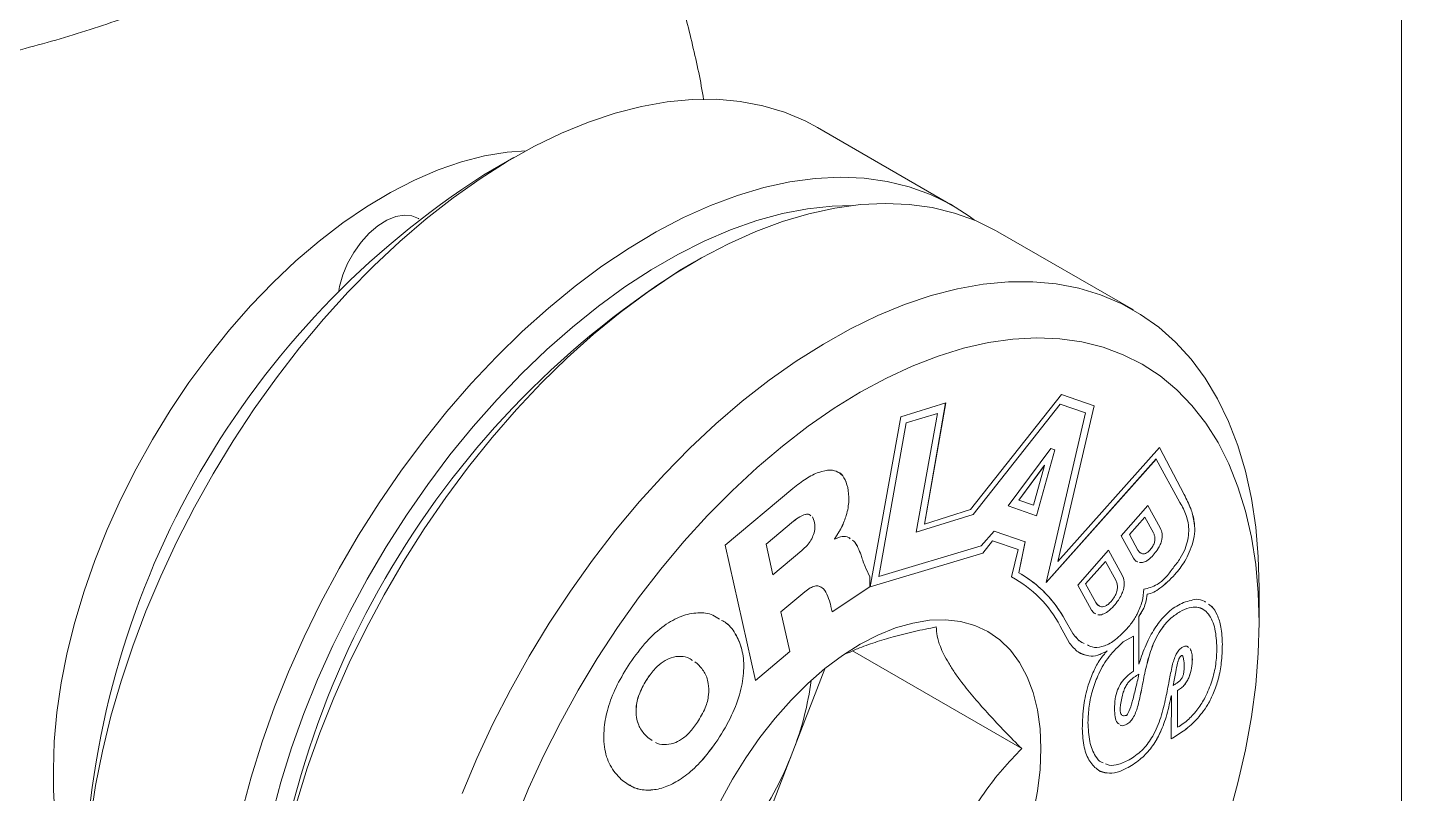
# Model space of a CAD drawing. Header units: millimetres. Extents: x 2 to 278, y 1 to 215.
# Drawn here: x 245.2 to 277.99, y 154.79 to 173.07 of the extents above; entities that cross this region are included whole.
import ezdxf

# ---------------------------------------------------------------- set-up
doc = ezdxf.new("R2010")
doc.units = ezdxf.units.MM

msp = doc.modelspace()

# ---------------------------------------------------------------- linework, layer by layer
at = {"color": 7, "linetype": 'Continuous', "lineweight": 0}
for p, q in [((277.989, 0.903), (277.989, 214.645)), ((267.282, 168.815), (264.049, 170.681)), ((256.809, 169.964), (256.091, 169.549)), ((271.592, 166.327), (268.359, 168.193)), ((261.119, 167.475), (260.76, 167.268)), ((269.871, 164.309), (267.703, 161.567)), ((270.652, 164.041), (269.871, 164.309)), ((267.111, 164.112), (266.041, 163.781)), ((266.603, 161.218), (267.11, 164.112)), ((266.604, 161.218), (267.111, 164.112)), ((267.766, 161.451), (269.844, 164.083)), ((267.766, 161.45), (269.844, 164.083)), ((269.791, 160.324), (270.652, 164.041)), ((269.791, 160.324), (270.651, 164.041)), ((269.844, 164.083), (270.448, 163.876)), ((269.844, 164.083), (270.448, 163.876)), ((269.844, 164.083), (269.844, 164.083)), ((266.041, 163.781), (265.31, 159.724)), ((265.512, 159.97), (266.17, 163.631)), ((265.513, 159.97), (266.171, 163.631)), ((266.17, 163.631), (266.912, 163.861)), ((266.17, 163.631), (266.171, 163.631)), ((266.171, 163.631), (266.912, 163.861)), ((266.912, 163.861), (266.403, 161.028)), ((266.912, 163.861), (266.912, 163.861)), ((270.448, 163.876), (269.511, 159.825)), ((270.448, 163.876), (270.448, 163.876)), ((268.599, 161.651), (269.624, 163.023)), ((269.717, 162.991), (269.278, 161.418)), ((269.717, 162.991), (269.278, 161.418)), ((269.624, 163.023), (269.717, 162.991)), ((272.215, 163.047), (269.791, 160.324)), ((272.803, 161.922), (272.214, 163.047)), ((272.803, 161.922), (272.215, 163.047)), ((269.511, 159.825), (272.133, 162.772)), ((269.511, 159.825), (272.133, 162.771)), ((272.133, 162.772), (272.133, 162.771)), ((272.133, 162.771), (272.702, 161.735)), ((269.473, 162.621), (268.855, 161.793)), ((269.473, 162.62), (268.856, 161.793)), ((269.206, 161.672), (269.473, 162.62)), ((269.473, 162.621), (269.473, 162.62)), ((261.852, 160.713), (263.464, 162.069)), ((264.774, 162.094), (264.774, 162.093)), ((268.855, 161.793), (268.856, 161.793)), ((268.856, 161.793), (269.206, 161.672)), ((271.301, 160.94), (271.938, 161.661)), ((271.938, 161.661), (272.232, 161.126)), ((271.938, 161.661), (272.231, 161.126)), ((272.803, 161.922), (272.803, 161.922)), ((263.975, 161.291), (263.929, 161.396)), ((266.403, 161.028), (267.766, 161.451)), ((266.403, 161.028), (267.766, 161.45)), ((267.703, 161.567), (266.604, 161.218)), ((267.766, 161.451), (267.766, 161.45)), ((269.278, 161.418), (268.599, 161.651)), ((269.278, 161.418), (268.599, 161.651)), ((269.278, 161.418), (269.278, 161.418)), ((271.862, 161.386), (271.495, 160.97)), ((271.862, 161.386), (271.495, 160.969)), ((272.067, 161.012), (271.862, 161.386)), ((271.862, 161.386), (271.862, 161.386)), ((263.481, 161.288), (262.825, 160.737)), ((263.481, 161.288), (262.825, 160.737)), ((263.481, 161.288), (263.481, 161.288)), ((266.603, 161.218), (266.604, 161.218)), ((268.267, 161.053), (267.958, 160.697)), ((269.004, 160.799), (268.267, 161.053)), ((272.231, 161.126), (272.232, 161.126)), ((262.571, 157.49), (261.852, 160.713)), ((262.825, 160.737), (262.987, 160.01)), ((262.825, 160.737), (262.987, 160.01)), ((262.825, 160.737), (262.825, 160.737)), ((264.458, 160.868), (264.461, 160.859)), ((264.458, 160.868), (264.46, 160.859)), ((264.458, 160.868), (264.458, 160.868)), ((264.46, 160.859), (264.461, 160.859)), ((264.807, 160.89), (264.834, 160.871)), ((267.958, 160.697), (265.513, 159.97)), ((267.994, 160.522), (268.225, 160.819)), ((267.994, 160.522), (268.225, 160.819)), ((268.225, 160.819), (268.838, 160.609)), ((268.225, 160.819), (268.837, 160.609)), ((268.225, 160.819), (268.225, 160.819)), ((268.853, 160.058), (269.004, 160.8)), ((268.853, 160.058), (269.004, 160.799)), ((271.595, 160.405), (271.301, 160.94)), ((271.495, 160.97), (271.7, 160.596)), ((271.495, 160.97), (271.495, 160.969)), ((271.495, 160.969), (271.7, 160.596)), ((262.987, 160.01), (263.678, 160.591)), ((265.093, 160.475), (265.094, 160.475)), ((265.31, 159.724), (267.994, 160.522)), ((265.31, 159.724), (267.994, 160.522)), ((267.994, 160.522), (267.994, 160.522)), ((268.838, 160.609), (268.685, 159.958)), ((268.837, 160.609), (268.838, 160.609)), ((270.264, 159.764), (270.997, 160.595)), ((270.997, 160.595), (271.323, 160.001)), ((270.997, 160.595), (271.323, 160.001)), ((271.7, 160.596), (271.7, 160.596)), ((272.066, 160.481), (272.066, 160.481)), ((268.853, 160.058), (268.853, 160.058)), ((268.912, 160.025), (268.912, 160.025)), ((269.791, 160.324), (269.791, 160.324)), ((270.923, 160.326), (270.451, 159.791)), ((270.923, 160.326), (270.451, 159.791)), ((271.168, 159.88), (270.923, 160.326)), ((270.923, 160.326), (270.923, 160.326)), ((271.692, 160.32), (271.661, 160.333)), ((272.821, 160.335), (272.821, 160.335)), ((262.987, 160.01), (262.987, 160.01)), ((264.403, 159.123), (265.302, 159.719)), ((264.404, 159.122), (265.303, 159.719)), ((265.302, 159.97), (265.302, 159.719)), ((265.302, 159.97), (265.303, 159.97)), ((265.302, 159.719), (265.303, 159.719)), ((265.303, 159.97), (265.303, 159.719)), ((265.512, 159.97), (265.513, 159.97)), ((268.785, 159.903), (268.685, 159.958)), ((268.786, 159.902), (268.785, 159.903)), ((270.59, 159.169), (270.264, 159.764)), ((270.451, 159.791), (270.696, 159.345)), ((270.451, 159.791), (270.696, 159.345)), ((270.451, 159.791), (270.451, 159.791)), ((271.323, 160.001), (271.323, 160.001)), ((274.591, 158.869), (274.591, 159.698)), ((263.747, 159.602), (263.181, 159.125)), ((263.747, 159.601), (263.181, 159.125)), ((263.747, 159.602), (263.747, 159.601)), ((271.92, 159.547), (271.921, 159.547)), ((272.223, 159.688), (272.224, 159.688)), ((263.181, 159.125), (263.392, 158.181)), ((263.181, 159.125), (263.391, 158.181)), ((263.181, 159.125), (263.181, 159.125)), ((270.693, 159.078), (270.662, 159.091)), ((270.696, 159.345), (270.696, 159.345)), ((271.126, 159.269), (271.126, 159.269)), ((272.7, 159.127), (272.7, 159.127)), ((270.067, 158.381), (269.846, 158.784)), ((270.149, 158.611), (269.961, 158.927)), ((269.961, 158.927), (269.961, 158.926)), ((270.149, 158.611), (269.961, 158.926)), ((271.721, 157.877), (271.721, 159.017)), ((271.721, 159.017), (271.722, 159.017)), ((271.722, 157.877), (271.722, 159.017)), ((270.149, 158.611), (270.149, 158.611)), ((271.345, 158.406), (271.592, 158.548)), ((271.345, 158.406), (271.346, 158.406)), ((271.346, 158.406), (271.592, 158.548)), ((271.592, 158.548), (271.592, 157.708)), ((271.592, 158.548), (271.592, 158.548)), ((263.392, 158.181), (262.571, 157.49)), ((263.391, 158.181), (262.571, 157.491)), ((263.391, 158.181), (263.392, 158.181)), ((264.889, 158.193), (268.927, 155.862)), ((270.962, 158.194), (270.962, 158.194)), ((272.742, 158.083), (272.743, 158.083)), ((272.908, 158.277), (272.881, 158.297)), ((273.714, 158.352), (273.714, 158.352)), ((261.18, 157.894), (261.121, 157.932)), ((263.464, 155.795), (264.23, 157.769)), ((271.721, 157.877), (271.722, 157.877)), ((272.997, 157.995), (272.998, 157.995)), ((259.992, 157.532), (259.992, 157.531)), ((271.721, 157.636), (271.722, 157.635)), ((271.861, 157.656), (271.861, 157.656)), ((271.312, 157.067), (271.312, 157.066)), ((272.487, 157.09), (272.488, 157.09)), ((272.497, 157.119), (272.49, 156.093)), ((272.496, 157.119), (272.497, 157.119)), ((272.536, 157.37), (272.537, 157.37)), ((272.647, 156.372), (272.647, 157.25)), ((272.647, 156.371), (272.647, 157.25)), ((272.647, 157.25), (272.647, 157.25)), ((270.506, 156.488), (270.507, 156.488)), ((271.437, 156.443), (271.438, 156.443)), ((260, 156.127), (260.107, 156.058)), ((260, 156.127), (260.001, 156.127)), ((260.001, 156.127), (260.108, 156.058)), ((272.647, 156.372), (272.647, 156.371)), ((261.67, 156.07), (261.671, 156.07)), ((262.444, 153.165), (263.464, 155.795)), ((271.463, 155.409), (271.463, 155.409))]:
    msp.add_line(p, q, dxfattribs=at)
at = {"color": 7, "linetype": 'Continuous', "lineweight": 0, "flags": 128}
for points in [[(264.049, 170.681), (263.757, 170.837), (263.266, 171.045), (262.749, 171.201), (262.208, 171.304), (261.645, 171.354), (261.063, 171.351), (260.464, 171.295), (259.85, 171.186), (259.224, 171.025), (258.588, 170.811), (257.945, 170.547), (257.298, 170.232), (256.648, 169.869), (255.999, 169.459), (255.354, 169.003), (254.714, 168.504), (254.082, 167.962), (253.462, 167.381), (252.855, 166.763), (252.264, 166.111), (251.692, 165.426), (251.14, 164.712), (250.611, 163.971), (250.106, 163.207), (249.629, 162.422), (249.181, 161.621), (248.763, 160.805), (248.378, 159.979), (248.027, 159.145), (247.711, 158.307), (247.432, 157.468), (247.19, 156.633), (246.988, 155.803), (246.825, 154.982), (246.702, 154.175)], [(245.819, 155.364), (245.839, 156.034), (245.901, 156.725), (246.003, 157.432), (246.146, 158.153), (246.328, 158.882), (246.549, 159.617), (246.807, 160.354), (247.101, 161.089), (247.43, 161.817), (247.792, 162.535), (248.184, 163.24), (248.605, 163.928), (249.053, 164.595), (249.525, 165.237), (250.02, 165.852), (250.533, 166.436), (251.063, 166.986), (251.607, 167.499), (252.162, 167.972), (252.725, 168.404), (253.293, 168.791), (253.864, 169.133), (254.434, 169.426), (255, 169.67), (255.559, 169.863), (256.109, 170.004), (256.646, 170.092), (257.098, 170.126)], [(250.317, 154.35), (250.539, 155.184), (250.8, 156.021), (251.097, 156.86), (251.431, 157.696), (251.799, 158.527), (252.201, 159.348), (252.634, 160.157), (253.097, 160.951), (253.588, 161.725), (254.105, 162.478), (254.646, 163.206), (255.209, 163.906), (255.791, 164.575), (256.39, 165.211), (257.004, 165.81), (257.63, 166.372), (258.266, 166.892), (258.909, 167.37), (259.556, 167.804), (260.206, 168.191), (260.855, 168.53), (261.5, 168.819), (262.14, 169.058), (262.771, 169.246), (263.392, 169.381), (263.999, 169.464), (264.59, 169.493), (265.162, 169.47), (265.714, 169.393), (266.243, 169.263), (266.748, 169.081), (267.225, 168.848), (267.673, 168.563), (267.801, 168.469)], [(251.617, 154.561), (251.877, 155.399), (252.175, 156.238), (252.509, 157.074), (252.877, 157.905), (253.279, 158.726), (253.712, 159.535), (254.175, 160.329), (254.666, 161.103), (255.183, 161.856), (255.724, 162.584), (256.286, 163.284), (256.868, 163.953), (257.467, 164.589), (258.081, 165.188), (258.707, 165.75), (259.343, 166.27), (259.986, 166.748), (260.634, 167.182), (261.283, 167.569), (261.932, 167.907), (262.578, 168.197), (263.218, 168.436), (263.849, 168.624), (264.469, 168.759), (265.076, 168.842), (265.667, 168.871), (266.24, 168.847), (266.792, 168.771), (267.321, 168.641), (267.825, 168.459), (268.302, 168.225), (268.359, 168.193)], [(251.028, 154.251), (251.246, 155.064), (251.503, 155.881), (251.795, 156.698), (252.124, 157.513), (252.486, 158.322), (252.881, 159.121), (253.307, 159.908), (253.761, 160.68), (254.244, 161.432), (254.751, 162.162), (255.282, 162.868), (255.834, 163.545), (256.404, 164.192), (256.991, 164.805), (257.592, 165.382), (258.204, 165.921), (258.826, 166.42), (259.454, 166.876), (260.086, 167.288), (260.719, 167.653), (261.351, 167.971), (261.979, 168.24), (262.601, 168.459), (263.213, 168.627), (263.814, 168.744), (264.401, 168.808), (264.891, 168.822)], [(254.538, 168.505), (254.534, 168.507), (254.372, 168.575), (254.188, 168.592), (253.986, 168.556), (253.775, 168.469), (253.562, 168.335), (253.354, 168.157), (253.16, 167.942), (252.986, 167.699), (252.839, 167.436), (252.724, 167.162), (252.644, 166.887), (252.626, 166.794)], [(274.591, 159.698), (274.571, 160.436), (274.509, 161.147), (274.406, 161.829), (274.263, 162.478), (274.08, 163.092), (273.858, 163.668), (273.598, 164.205), (273.3, 164.7), (272.966, 165.151), (272.598, 165.556), (272.196, 165.914), (271.763, 166.223), (271.3, 166.482), (270.809, 166.69), (270.292, 166.846), (269.751, 166.949), (269.189, 167), (268.607, 166.997), (268.008, 166.941), (267.394, 166.832), (266.768, 166.67), (266.132, 166.457), (265.489, 166.192), (264.841, 165.878), (264.192, 165.515), (263.543, 165.104), (262.897, 164.649), (262.257, 164.149), (261.626, 163.608), (261.006, 163.027), (260.399, 162.409), (259.808, 161.756), (259.235, 161.071), (258.683, 160.357), (258.154, 159.616), (257.65, 158.852), (257.173, 158.068), (256.724, 157.266), (256.307, 156.45), (255.922, 155.624), (255.57, 154.79)], [(274.591, 158.869), (274.571, 159.576), (274.51, 160.256), (274.409, 160.907), (274.267, 161.526), (274.086, 162.11), (273.867, 162.657), (273.61, 163.164), (273.316, 163.628), (272.987, 164.049), (272.624, 164.425), (272.229, 164.753), (271.803, 165.032), (271.349, 165.261), (270.867, 165.439), (270.361, 165.566), (269.832, 165.641), (269.283, 165.662), (268.715, 165.632), (268.132, 165.549), (267.536, 165.413), (266.929, 165.226), (266.315, 164.989), (265.695, 164.701), (265.072, 164.366), (264.45, 163.983), (263.83, 163.554), (263.215, 163.082), (262.609, 162.569), (262.013, 162.016), (261.43, 161.426), (260.862, 160.802), (260.313, 160.145), (259.784, 159.46), (259.278, 158.749), (258.796, 158.014), (258.341, 157.26), (257.916, 156.489), (257.52, 155.705), (257.158, 154.911), (256.829, 154.11)], [(261.74, 154.608), (262.024, 155.133), (262.338, 155.642), (262.678, 156.13), (263.04, 156.59), (263.423, 157.02), (263.821, 157.414), (264.231, 157.77), (264.65, 158.083), (265.072, 158.351), (265.495, 158.571), (265.913, 158.741), (266.324, 158.859), (266.722, 158.924), (267.104, 158.936), (267.467, 158.895), (267.807, 158.8), (268.12, 158.653), (268.404, 158.455), (268.656, 158.208), (268.874, 157.914), (269.055, 157.577), (269.197, 157.2), (269.3, 156.785), (269.362, 156.338), (269.383, 155.862), (269.362, 155.362), (269.3, 154.843), (269.197, 154.31)], [(273.867, 154.244), (274.086, 155.044), (274.267, 155.836), (274.409, 156.618), (274.51, 157.387), (274.571, 158.138), (274.591, 158.869)]]:
    msp.add_lwpolyline(points, dxfattribs=at)
at = {"color": 7, "linetype": 'Continuous', "lineweight": 0}
for centre, radius, start, end in [((267.241, 152.122), 20.689, 122.6112, 177.3942), ((272.284, 149.21), 21.421, 122.544, 177.4614), ((267.49, 157.614), 2.798, 27.9634, 60.8371), ((267.482, 157.609), 2.807, 27.991, 59.3765), ((267.367, 157.494), 2.794, 27.4981, 61.8559), ((257.02, 158.355), 6.934, 338.3375, 352.8027), ((255.963, 158.635), 8.021, 308.2108, 339.2684), ((253.184, 155.162), 7.368, 178.4324, 206.2733)]:
    msp.add_arc(centre, radius, start, end, dxfattribs=at)
for points, knots in [([(256.535, 182.289), (256.283, 181.593), (255.995, 180.9), (255.317, 179.537), (254.927, 178.866), (254.222, 177.884), (253.967, 177.56), (253.407, 176.923), (253.101, 176.61), (252.114, 175.708), (251.356, 175.152), (250.045, 174.395), (249.576, 174.156), (248.607, 173.714), (248.104, 173.51), (247.064, 173.133), (246.528, 172.959), (245.426, 172.637), (244.859, 172.488), (243.148, 172.081), (241.987, 171.857), (239.639, 171.469), (238.453, 171.305), (237.258, 171.161)], [0, 0, 0, 0, 0.125, 0.125, 0.25, 0.25, 0.3125, 0.3125, 0.375, 0.375, 0.5, 0.5, 0.5625, 0.5625, 0.625, 0.625, 0.6875, 0.6875, 0.75, 0.75, 0.875, 0.875, 1, 1, 1, 1]), ([(261.333, 171.345), (261.333, 171.347), (261.271, 171.773), (261.074, 172.65), (260.762, 173.908), (260.405, 175.122), (260.004, 176.359), (259.479, 177.837), (258.818, 179.554), (258.294, 180.801), (258.032, 181.425)], [0, 0, 0, 0, 0.000485, 0.131253, 0.262692, 0.376859, 0.491274, 0.62891, 0.814277, 1, 1, 1, 1]), ([(263.464, 162.069), (263.569, 162.151), (263.774, 162.312), (264.08, 162.467), (264.345, 162.523), (264.551, 162.473), (264.701, 162.334), (264.749, 162.177), (264.774, 162.093)], [0, 0, 0, 0, 0.194017, 0.380667, 0.558095, 0.695175, 0.838545, 1, 1, 1, 1]), ([(264.535, 162.461), (264.537, 162.461), (264.602, 162.445), (264.697, 162.328), (264.748, 162.175), (264.774, 162.094)], [0, 0, 0, 0, 0.013064, 0.477254, 1, 1, 1, 1]), ([(264.774, 162.094), (264.788, 161.992), (264.817, 161.791), (264.757, 161.455), (264.636, 161.136), (264.518, 160.959), (264.458, 160.868)], [0, 0, 0, 0, 0.2829133, 0.557634, 0.7735659, 1, 1, 1, 1]), ([(264.774, 162.093), (264.789, 161.991), (264.817, 161.791), (264.757, 161.455), (264.637, 161.136), (264.519, 160.959), (264.458, 160.868)], [0, 0, 0, 0, 0.2829133, 0.557634, 0.7735659, 1, 1, 1, 1]), ([(272.702, 161.735), (272.758, 161.636), (272.865, 161.444), (272.924, 161.13), (272.897, 160.847), (272.829, 160.623), (272.708, 160.387), (272.597, 160.246), (272.537, 160.171)], [0, 0, 0, 0, 0.259613, 0.504294, 0.619495, 0.734392, 0.857507, 1, 1, 1, 1]), ([(272.821, 160.335), (272.856, 160.406), (272.928, 160.553), (273.025, 160.798), (273.064, 161.061), (273.04, 161.332), (272.955, 161.625), (272.858, 161.814), (272.803, 161.922)], [0, 0, 0, 0, 0.112989, 0.234904, 0.380536, 0.531043, 0.731914, 1, 1, 1, 1]), ([(272.821, 160.335), (272.856, 160.406), (272.928, 160.553), (273.025, 160.798), (273.064, 161.061), (273.039, 161.332), (272.954, 161.626), (272.858, 161.814), (272.803, 161.922)], [0, 0, 0, 0, 0.112989, 0.234904, 0.380536, 0.531043, 0.731914, 1, 1, 1, 1]), ([(263.897, 161.418), (263.884, 161.429), (263.849, 161.459), (263.753, 161.452), (263.623, 161.4), (263.53, 161.327), (263.481, 161.288)], [0, 0, 0, 0, 0.134151, 0.371047, 0.669826, 1, 1, 1, 1]), ([(263.897, 161.418), (263.884, 161.429), (263.849, 161.459), (263.754, 161.452), (263.624, 161.399), (263.53, 161.326), (263.481, 161.288)], [0, 0, 0, 0, 0.134151, 0.371047, 0.669826, 1, 1, 1, 1]), ([(263.678, 160.591), (263.721, 160.629), (263.799, 160.7), (263.897, 160.833), (263.967, 160.98), (263.998, 161.144), (263.983, 161.239), (263.975, 161.291)], [0, 0, 0, 0, 0.211129, 0.392706, 0.559913, 0.763436, 1, 1, 1, 1]), ([(271.991, 160.606), (272.013, 160.634), (272.055, 160.685), (272.094, 160.776), (272.108, 160.863), (272.099, 160.944), (272.078, 160.989), (272.067, 161.012)], [0, 0, 0, 0, 0.210866, 0.389596, 0.561335, 0.77364, 1, 1, 1, 1]), ([(272.232, 161.126), (272.25, 161.083), (272.287, 160.998), (272.274, 160.84), (272.222, 160.703), (272.156, 160.588), (272.098, 160.518), (272.066, 160.481)], [0, 0, 0, 0, 0.262638, 0.514536, 0.654613, 0.812515, 1, 1, 1, 1]), ([(272.231, 161.126), (272.25, 161.083), (272.286, 160.998), (272.274, 160.84), (272.222, 160.703), (272.155, 160.589), (272.097, 160.519), (272.066, 160.481)], [0, 0, 0, 0, 0.262638, 0.514536, 0.654613, 0.812515, 1, 1, 1, 1]), ([(264.461, 160.859), (264.522, 160.886), (264.642, 160.939), (264.769, 160.923), (264.82, 160.882), (264.834, 160.87)], [0, 0, 0, 0, 0.434234, 0.846002, 1, 1, 1, 1]), ([(264.88, 160.837), (264.89, 160.83), (264.95, 160.79), (265.02, 160.664), (265.069, 160.537), (265.094, 160.475)], [0, 0, 0, 0, 0.093607, 0.552156, 1, 1, 1, 1]), ([(264.88, 160.837), (264.89, 160.83), (264.949, 160.79), (265.02, 160.664), (265.069, 160.537), (265.093, 160.475)], [0, 0, 0, 0, 0.092643, 0.551679, 1, 1, 1, 1]), ([(265.093, 160.475), (265.106, 160.437), (265.136, 160.346), (265.196, 160.168), (265.261, 160.046), (265.302, 159.97)], [0, 0, 0, 0, 0.210176, 0.507385, 1, 1, 1, 1]), ([(265.094, 160.475), (265.106, 160.437), (265.136, 160.346), (265.196, 160.168), (265.262, 160.046), (265.303, 159.97)], [0, 0, 0, 0, 0.210176, 0.507385, 1, 1, 1, 1]), ([(271.692, 160.319), (271.678, 160.324), (271.637, 160.338), (271.612, 160.378), (271.595, 160.405)], [0, 0, 0, 0, 0.328948, 1, 1, 1, 1]), ([(271.7, 160.596), (271.716, 160.574), (271.748, 160.528), (271.814, 160.505), (271.879, 160.517), (271.936, 160.549), (271.972, 160.586), (271.991, 160.606)], [0, 0, 0, 0, 0.263178, 0.536223, 0.679634, 0.829867, 1, 1, 1, 1]), ([(271.7, 160.596), (271.715, 160.572), (271.735, 160.537), (271.771, 160.529), (271.782, 160.526)], [0, 0, 0, 0, 0.715447, 1, 1, 1, 1]), ([(272.066, 160.481), (272.025, 160.438), (271.95, 160.361), (271.832, 160.299), (271.769, 160.299), (271.738, 160.299)], [0, 0, 0, 0, 0.383583, 0.705214, 1, 1, 1, 1]), ([(272.066, 160.481), (272.025, 160.439), (271.949, 160.361), (271.831, 160.299), (271.768, 160.299), (271.738, 160.3)], [0, 0, 0, 0, 0.383583, 0.705214, 1, 1, 1, 1]), ([(272.537, 160.171), (272.479, 160.091), (272.366, 159.934), (272.117, 159.732), (271.946, 159.691), (271.841, 159.666)], [0, 0, 0, 0, 0.284663, 0.559152, 1, 1, 1, 1]), ([(272.223, 159.688), (272.346, 159.789), (272.564, 159.969), (272.743, 160.224), (272.821, 160.335)], [0, 0, 0, 0, 0.564213, 1, 1, 1, 1]), ([(272.224, 159.688), (272.347, 159.789), (272.565, 159.968), (272.743, 160.224), (272.821, 160.335)], [0, 0, 0, 0, 0.564213, 1, 1, 1, 1]), ([(264.15, 159.707), (264.129, 159.72), (264.083, 159.747), (263.99, 159.745), (263.873, 159.699), (263.791, 159.636), (263.747, 159.602)], [0, 0, 0, 0, 0.203111, 0.438607, 0.695499, 1, 1, 1, 1]), ([(264.355, 159.33), (264.331, 159.404), (264.284, 159.548), (264.192, 159.691), (264.087, 159.745), (263.991, 159.745), (263.873, 159.699), (263.792, 159.636), (263.747, 159.601)], [0, 0, 0, 0, 0.263917, 0.506462, 0.619, 0.731592, 0.854415, 1, 1, 1, 1]), ([(271.06, 159.375), (271.089, 159.411), (271.142, 159.476), (271.194, 159.589), (271.215, 159.698), (271.206, 159.798), (271.181, 159.852), (271.168, 159.88)], [0, 0, 0, 0, 0.219171, 0.402032, 0.573212, 0.780589, 1, 1, 1, 1]), ([(271.323, 160.001), (271.344, 159.952), (271.385, 159.857), (271.367, 159.678), (271.306, 159.524), (271.229, 159.392), (271.162, 159.312), (271.126, 159.269)], [0, 0, 0, 0, 0.258004, 0.507896, 0.648867, 0.809076, 1, 1, 1, 1]), ([(271.323, 160.001), (271.344, 159.953), (271.384, 159.857), (271.367, 159.678), (271.306, 159.524), (271.229, 159.393), (271.162, 159.312), (271.126, 159.269)], [0, 0, 0, 0, 0.258004, 0.507896, 0.648867, 0.809076, 1, 1, 1, 1]), ([(270.696, 159.345), (270.715, 159.319), (270.755, 159.264), (270.837, 159.24), (270.918, 159.26), (270.99, 159.302), (271.035, 159.35), (271.06, 159.375)], [0, 0, 0, 0, 0.2554031, 0.5239992, 0.6685054, 0.8229474, 1, 1, 1, 1]), ([(271.841, 159.666), (271.832, 159.568), (271.814, 159.377), (271.697, 159.089), (271.547, 158.845), (271.433, 158.721), (271.374, 158.657)], [0, 0, 0, 0, 0.285153, 0.557728, 0.774206, 1, 1, 1, 1]), ([(271.721, 159.017), (271.756, 159.067), (271.824, 159.166), (271.892, 159.354), (271.91, 159.476), (271.92, 159.547)], [0, 0, 0, 0, 0.301019, 0.598638, 1, 1, 1, 1]), ([(271.722, 159.017), (271.756, 159.067), (271.824, 159.166), (271.892, 159.353), (271.91, 159.476), (271.921, 159.547)], [0, 0, 0, 0, 0.301019, 0.598638, 1, 1, 1, 1]), ([(271.783, 158.069), (271.84, 158.213), (271.948, 158.483), (272.169, 158.848), (272.437, 159.148), (272.764, 159.362), (272.982, 159.403), (273.099, 159.425)], [0, 0, 0, 0, 0.2128246, 0.3963643, 0.564573, 0.7669717, 1, 1, 1, 1]), ([(271.92, 159.547), (271.973, 159.559), (272.072, 159.582), (272.175, 159.654), (272.223, 159.688)], [0, 0, 0, 0, 0.5316918, 1, 1, 1, 1]), ([(271.921, 159.547), (271.973, 159.559), (272.073, 159.582), (272.175, 159.654), (272.224, 159.688)], [0, 0, 0, 0, 0.5316918, 1, 1, 1, 1]), ([(273.311, 159.358), (273.3, 159.365), (273.242, 159.41), (273.164, 159.418), (273.099, 159.425)], [0, 0, 0, 0, 0.17486, 1, 1, 1, 1]), ([(259.571, 157.898), (259.703, 158.079), (259.953, 158.424), (260.384, 158.809), (260.806, 159.043), (261.204, 159.121), (261.514, 159.086), (261.663, 158.986), (261.714, 158.951)], [0, 0, 0, 0, 0.200422, 0.381025, 0.552831, 0.725033, 0.904136, 1, 1, 1, 1]), ([(264.404, 159.122), (264.393, 159.167), (264.376, 159.236), (264.361, 159.305), (264.355, 159.33)], [0, 0, 0, 0, 0.650292, 1, 1, 1, 1]), ([(270.693, 159.078), (270.68, 159.082), (270.635, 159.097), (270.609, 159.14), (270.59, 159.169)], [0, 0, 0, 0, 0.300268, 1, 1, 1, 1]), ([(270.696, 159.345), (270.713, 159.316), (270.736, 159.277), (270.777, 159.269), (270.786, 159.267)], [0, 0, 0, 0, 0.772431, 1, 1, 1, 1]), ([(271.126, 159.269), (271.079, 159.219), (270.992, 159.129), (270.861, 159.063), (270.778, 159.043), (270.748, 159.056), (270.746, 159.057)], [0, 0, 0, 0, 0.379858, 0.695921, 0.98203, 1, 1, 1, 1]), ([(271.126, 159.269), (271.078, 159.22), (270.992, 159.129), (270.86, 159.063), (270.778, 159.044), (270.747, 159.056), (270.746, 159.057)], [0, 0, 0, 0, 0.380336, 0.696797, 0.983267, 1, 1, 1, 1]), ([(271.861, 157.656), (271.896, 157.811), (271.966, 158.115), (272.124, 158.509), (272.31, 158.796), (272.493, 158.992), (272.628, 159.08), (272.7, 159.127)], [0, 0, 0, 0, 0.281262, 0.550865, 0.689312, 0.834742, 1, 1, 1, 1]), ([(271.861, 157.656), (271.897, 157.811), (271.967, 158.115), (272.124, 158.509), (272.311, 158.795), (272.493, 158.992), (272.628, 159.08), (272.7, 159.127)], [0, 0, 0, 0, 0.281262, 0.550865, 0.689312, 0.834742, 1, 1, 1, 1]), ([(272.7, 159.127), (272.775, 159.164), (272.917, 159.235), (273.11, 159.247), (273.266, 159.191), (273.429, 159.035), (273.557, 158.731), (273.575, 158.42), (273.584, 158.263)], [0, 0, 0, 0, 0.134456, 0.25686, 0.375553, 0.495814, 0.745965, 1, 1, 1, 1]), ([(272.7, 159.127), (272.775, 159.165), (272.917, 159.236), (273.107, 159.244), (273.22, 159.218), (273.261, 159.18), (273.262, 159.179)], [0, 0, 0, 0, 0.354969, 0.678121, 0.991477, 1, 1, 1, 1]), ([(273.714, 158.352), (273.708, 158.492), (273.698, 158.752), (273.602, 159.049), (273.497, 159.232), (273.41, 159.288), (273.384, 159.305)], [0, 0, 0, 0, 0.349158, 0.642894, 0.894426, 1, 1, 1, 1]), ([(273.714, 158.352), (273.708, 158.493), (273.698, 158.752), (273.601, 159.049), (273.497, 159.232), (273.41, 159.288), (273.384, 159.305)], [0, 0, 0, 0, 0.349488, 0.643501, 0.895271, 1, 1, 1, 1]), ([(261.763, 158.922), (261.8, 158.902), (261.946, 158.823), (262.123, 158.577), (262.274, 158.197), (262.31, 157.732), (262.225, 157.207), (262.014, 156.629), (261.789, 156.263), (261.67, 156.07)], [0, 0, 0, 0, 0.05582, 0.219795, 0.374346, 0.522943, 0.6712, 0.827049, 1, 1, 1, 1]), ([(261.763, 158.922), (261.8, 158.902), (261.946, 158.823), (262.124, 158.577), (262.274, 158.196), (262.31, 157.732), (262.225, 157.206), (262.014, 156.629), (261.789, 156.262), (261.671, 156.07)], [0, 0, 0, 0, 0.055994, 0.219939, 0.374461, 0.523031, 0.671261, 0.827081, 1, 1, 1, 1]), ([(266.886, 158.766), (266.712, 158.731), (266.364, 158.661), (265.876, 158.538), (265.422, 158.4), (265.048, 158.267), (264.834, 158.169), (264.748, 158.13)], [0, 0, 0, 0, 0.228044, 0.456939, 0.660108, 0.864494, 1, 1, 1, 1]), ([(268.927, 155.862), (268.792, 155.998), (268.52, 156.272), (268.141, 156.676), (267.79, 157.071), (267.519, 157.407), (267.319, 157.682), (267.176, 157.905), (267.063, 158.11), (266.965, 158.332), (266.897, 158.557), (266.889, 158.696), (266.886, 158.766)], [0, 0, 0, 0, 0.107754, 0.216103, 0.327214, 0.439824, 0.51632, 0.593471, 0.672555, 0.752225, 0.875545, 1, 1, 1, 1]), ([(270.067, 158.381), (270.131, 158.302), (270.254, 158.151), (270.495, 158.065), (270.736, 158.07), (270.889, 158.153), (270.962, 158.194)], [0, 0, 0, 0, 0.310425, 0.600069, 0.808012, 1, 1, 1, 1]), ([(270.413, 158.373), (270.396, 158.38), (270.286, 158.425), (270.212, 158.526), (270.149, 158.611)], [0, 0, 0, 0, 0.160384, 1, 1, 1, 1]), ([(270.414, 158.373), (270.396, 158.38), (270.287, 158.425), (270.212, 158.526), (270.149, 158.611)], [0, 0, 0, 0, 0.160384, 1, 1, 1, 1]), ([(271.374, 158.657), (271.283, 158.568), (271.109, 158.399), (270.837, 158.28), (270.63, 158.265), (270.532, 158.317), (270.496, 158.336)], [0, 0, 0, 0, 0.301935, 0.572554, 0.843571, 1, 1, 1, 1]), ([(270.506, 156.488), (270.512, 156.616), (270.522, 156.866), (270.609, 157.263), (270.761, 157.67), (271.005, 158.087), (271.23, 158.298), (271.345, 158.406)], [0, 0, 0, 0, 0.199861, 0.390021, 0.571113, 0.779519, 1, 1, 1, 1]), ([(270.507, 156.488), (270.512, 156.616), (270.522, 156.866), (270.609, 157.263), (270.762, 157.67), (271.006, 158.087), (271.23, 158.297), (271.346, 158.406)], [0, 0, 0, 0, 0.199861, 0.390021, 0.571113, 0.779519, 1, 1, 1, 1]), ([(261.072, 157.963), (261.048, 157.98), (260.966, 158.038), (260.795, 158.074), (260.579, 158.05), (260.368, 157.944), (260.168, 157.774), (260.053, 157.616), (259.992, 157.532)], [0, 0, 0, 0, 0.091, 0.302376, 0.502983, 0.657391, 0.81847, 1, 1, 1, 1]), ([(261.073, 157.963), (261.048, 157.98), (260.966, 158.038), (260.795, 158.074), (260.58, 158.05), (260.368, 157.944), (260.168, 157.774), (260.053, 157.615), (259.992, 157.531)], [0, 0, 0, 0, 0.091, 0.302376, 0.502983, 0.657391, 0.81847, 1, 1, 1, 1]), ([(270.292, 158.162), (270.367, 158.126), (270.5, 158.061), (270.736, 158.071), (270.889, 158.154), (270.962, 158.194)], [0, 0, 0, 0, 0.401591, 0.712733, 1, 1, 1, 1]), ([(270.962, 158.194), (270.905, 158.127), (270.781, 157.982), (270.627, 157.696), (270.488, 157.324), (270.386, 156.853), (270.376, 156.523), (270.371, 156.341)], [0, 0, 0, 0, 0.126617, 0.273245, 0.446193, 0.693435, 1, 1, 1, 1]), ([(271.783, 158.069), (271.771, 158.033), (271.751, 157.969), (271.731, 157.905), (271.722, 157.877)], [0, 0, 0, 0, 0.55694, 1, 1, 1, 1]), ([(272.749, 158.277), (272.723, 158.257), (272.669, 158.217), (272.576, 158.058), (272.506, 157.808), (272.442, 157.467), (272.392, 157.213), (272.366, 157.078)], [0, 0, 0, 0, 0.08026, 0.164102, 0.382402, 0.670408, 1, 1, 1, 1]), ([(272.49, 156.093), (272.586, 156.151), (272.787, 156.272), (273.094, 156.534), (273.347, 156.861), (273.519, 157.206), (273.63, 157.545), (273.702, 157.939), (273.71, 158.205), (273.714, 158.352)], [0, 0, 0, 0, 0.136964, 0.287336, 0.447788, 0.553573, 0.675424, 0.821486, 1, 1, 1, 1]), ([(272.49, 156.093), (272.586, 156.151), (272.786, 156.272), (273.094, 156.534), (273.347, 156.861), (273.519, 157.206), (273.63, 157.545), (273.702, 157.939), (273.709, 158.205), (273.714, 158.352)], [0, 0, 0, 0, 0.136964, 0.287336, 0.447788, 0.553573, 0.675424, 0.821486, 1, 1, 1, 1]), ([(272.536, 157.37), (272.557, 157.479), (272.592, 157.657), (272.631, 157.858), (272.663, 157.969), (272.684, 158.022), (272.712, 158.063), (272.732, 158.077), (272.742, 158.083)], [0, 0, 0, 0, 0.449122, 0.734077, 0.826997, 0.895061, 0.948104, 1, 1, 1, 1]), ([(272.537, 157.37), (272.558, 157.479), (272.592, 157.657), (272.632, 157.858), (272.663, 157.968), (272.685, 158.022), (272.712, 158.062), (272.733, 158.076), (272.743, 158.083)], [0, 0, 0, 0, 0.449122, 0.734077, 0.826997, 0.895061, 0.948104, 1, 1, 1, 1]), ([(273.584, 158.263), (273.579, 158.135), (273.568, 157.883), (273.475, 157.481), (273.328, 157.113), (273.134, 156.8), (272.907, 156.544), (272.737, 156.431), (272.647, 156.371)], [0, 0, 0, 0, 0.192764, 0.379886, 0.558959, 0.697233, 0.840615, 1, 1, 1, 1]), ([(272.742, 158.083), (272.744, 158.084), (272.747, 158.086), (272.752, 158.085), (272.757, 158.083), (272.759, 158.079), (272.76, 158.077)], [0, 0, 0, 0, 0.204252, 0.428533, 0.688821, 1, 1, 1, 1]), ([(272.743, 158.083), (272.744, 158.084), (272.748, 158.085), (272.752, 158.085), (272.761, 158.08), (272.777, 158.053), (272.797, 157.967), (272.801, 157.878), (272.804, 157.817)], [0, 0, 0, 0, 0.01741, 0.036526, 0.058712, 0.147402, 0.41052, 1, 1, 1, 1]), ([(272.908, 158.276), (272.896, 158.288), (272.872, 158.313), (272.813, 158.308), (272.771, 158.287), (272.749, 158.277)], [0, 0, 0, 0, 0.322067, 0.643152, 1, 1, 1, 1]), ([(272.997, 157.995), (272.996, 158.044), (272.993, 158.14), (272.961, 158.212), (272.945, 158.248)], [0, 0, 0, 0, 0.502891, 1, 1, 1, 1]), ([(272.998, 157.995), (272.996, 158.044), (272.993, 158.14), (272.961, 158.212), (272.945, 158.248)], [0, 0, 0, 0, 0.502891, 1, 1, 1, 1]), ([(259.368, 155.124), (259.272, 155.228), (259.086, 155.429), (258.948, 155.884), (258.946, 156.386), (259.063, 156.899), (259.266, 157.406), (259.467, 157.728), (259.571, 157.898)], [0, 0, 0, 0, 0.193589, 0.375168, 0.550442, 0.689966, 0.837498, 1, 1, 1, 1]), ([(261.189, 156.49), (261.256, 156.602), (261.383, 156.815), (261.467, 157.15), (261.456, 157.448), (261.36, 157.707), (261.241, 157.831), (261.18, 157.894)], [0, 0, 0, 0, 0.2008908, 0.3780365, 0.5535498, 0.7713747, 1, 1, 1, 1]), ([(272.647, 157.25), (272.678, 157.268), (272.735, 157.303), (272.814, 157.383), (272.877, 157.475), (272.941, 157.611), (272.989, 157.793), (272.994, 157.927), (272.997, 157.995)], [0, 0, 0, 0, 0.13742, 0.258595, 0.373661, 0.490016, 0.737396, 1, 1, 1, 1]), ([(272.647, 157.25), (272.678, 157.268), (272.736, 157.302), (272.815, 157.383), (272.877, 157.475), (272.941, 157.61), (272.989, 157.792), (272.995, 157.926), (272.998, 157.995)], [0, 0, 0, 0, 0.13742, 0.258595, 0.373661, 0.490016, 0.737396, 1, 1, 1, 1]), ([(272.804, 157.817), (272.803, 157.783), (272.801, 157.724), (272.788, 157.64), (272.763, 157.565), (272.717, 157.497), (272.679, 157.466), (272.658, 157.449)], [0, 0, 0, 0, 0.269685, 0.474987, 0.635133, 0.804361, 1, 1, 1, 1]), ([(259.992, 157.532), (259.924, 157.419), (259.797, 157.207), (259.714, 156.871), (259.724, 156.573), (259.821, 156.314), (259.939, 156.19), (260, 156.127)], [0, 0, 0, 0, 0.200879, 0.378022, 0.553533, 0.77136, 1, 1, 1, 1]), ([(259.992, 157.531), (259.925, 157.419), (259.798, 157.206), (259.714, 156.871), (259.725, 156.573), (259.821, 156.314), (259.94, 156.19), (260.001, 156.127)], [0, 0, 0, 0, 0.200879, 0.378022, 0.553533, 0.77136, 1, 1, 1, 1]), ([(271.592, 157.708), (271.535, 157.668), (271.431, 157.596), (271.296, 157.437), (271.2, 157.247), (271.147, 157.031), (271.142, 156.887), (271.14, 156.81)], [0, 0, 0, 0, 0.210708, 0.385024, 0.548448, 0.756707, 1, 1, 1, 1]), ([(271.312, 157.067), (271.323, 157.113), (271.343, 157.198), (271.389, 157.316), (271.443, 157.41), (271.55, 157.538), (271.647, 157.593), (271.721, 157.636)], [0, 0, 0, 0, 0.1983732, 0.3566605, 0.4891802, 0.6100416, 1, 1, 1, 1]), ([(271.312, 157.066), (271.323, 157.113), (271.343, 157.198), (271.389, 157.316), (271.444, 157.41), (271.551, 157.537), (271.648, 157.593), (271.722, 157.635)], [0, 0, 0, 0, 0.1983732, 0.3566605, 0.4891802, 0.6100416, 1, 1, 1, 1]), ([(271.722, 157.635), (271.696, 157.519), (271.647, 157.3), (271.571, 157.004), (271.51, 156.803), (271.462, 156.698), (271.441, 156.669), (271.431, 156.658), (271.424, 156.655), (271.421, 156.654)], [0, 0, 0, 0, 0.353436, 0.664627, 0.889231, 0.957693, 0.973946, 0.987624, 1, 1, 1, 1]), ([(271.437, 156.443), (271.467, 156.464), (271.527, 156.507), (271.633, 156.669), (271.715, 156.927), (271.784, 157.269), (271.834, 157.521), (271.861, 157.656)], [0, 0, 0, 0, 0.089588, 0.178597, 0.397041, 0.678969, 1, 1, 1, 1]), ([(271.438, 156.443), (271.468, 156.464), (271.527, 156.507), (271.633, 156.669), (271.715, 156.926), (271.785, 157.269), (271.835, 157.521), (271.861, 157.656)], [0, 0, 0, 0, 0.089588, 0.178597, 0.397041, 0.678969, 1, 1, 1, 1]), ([(272.658, 157.449), (272.637, 157.434), (272.597, 157.404), (272.556, 157.381), (272.537, 157.37)], [0, 0, 0, 0, 0.517445, 1, 1, 1, 1]), ([(271.339, 156.65), (271.337, 156.65), (271.322, 156.652), (271.301, 156.671), (271.279, 156.717), (271.273, 156.799), (271.283, 156.92), (271.302, 157.014), (271.312, 157.067)], [0, 0, 0, 0, 0.019668, 0.130491, 0.248845, 0.43858, 0.684276, 1, 1, 1, 1]), ([(271.421, 156.654), (271.404, 156.65), (271.373, 156.642), (271.332, 156.648), (271.301, 156.67), (271.28, 156.718), (271.273, 156.799), (271.284, 156.92), (271.302, 157.014), (271.312, 157.066)], [0, 0, 0, 0, 0.105866, 0.200197, 0.290612, 0.387171, 0.541966, 0.742417, 1, 1, 1, 1]), ([(271.463, 155.409), (271.57, 155.476), (271.766, 155.599), (272.029, 155.881), (272.236, 156.227), (272.387, 156.639), (272.453, 156.932), (272.488, 157.09)], [0, 0, 0, 0, 0.208194, 0.382385, 0.547555, 0.757629, 1, 1, 1, 1]), ([(271.463, 155.409), (271.57, 155.476), (271.766, 155.6), (272.029, 155.881), (272.235, 156.227), (272.387, 156.639), (272.452, 156.933), (272.487, 157.09)], [0, 0, 0, 0, 0.208194, 0.382385, 0.547555, 0.757629, 1, 1, 1, 1]), ([(272.366, 157.078), (272.33, 156.922), (272.26, 156.618), (272.085, 156.188), (271.825, 155.82), (271.631, 155.687), (271.527, 155.616)], [0, 0, 0, 0, 0.283784, 0.553722, 0.762442, 1, 1, 1, 1]), ([(272.487, 157.09), (272.489, 157.095), (272.492, 157.105), (272.495, 157.115), (272.496, 157.119)], [0, 0, 0, 0, 0.558105, 1, 1, 1, 1]), ([(272.488, 157.09), (272.489, 157.095), (272.492, 157.105), (272.495, 157.115), (272.497, 157.119)], [0, 0, 0, 0, 0.558105, 1, 1, 1, 1]), ([(271.14, 156.81), (271.143, 156.747), (271.15, 156.625), (271.185, 156.488), (271.239, 156.454), (271.256, 156.444)], [0, 0, 0, 0, 0.423117, 0.816351, 1, 1, 1, 1]), ([(260.183, 156.01), (260.184, 156.01), (260.243, 155.972), (260.387, 155.95), (260.601, 155.971), (260.812, 156.077), (261.013, 156.247), (261.128, 156.406), (261.189, 156.49)], [0, 0, 0, 0, 0.000415, 0.232855, 0.453465, 0.623268, 0.800397, 1, 1, 1, 1]), ([(270.871, 155.522), (270.856, 155.527), (270.778, 155.553), (270.654, 155.714), (270.529, 156.025), (270.514, 156.331), (270.506, 156.488)], [0, 0, 0, 0, 0.051144, 0.267536, 0.623875, 1, 1, 1, 1]), ([(270.871, 155.522), (270.856, 155.527), (270.778, 155.553), (270.654, 155.714), (270.53, 156.025), (270.515, 156.331), (270.507, 156.488)], [0, 0, 0, 0, 0.051144, 0.267536, 0.623875, 1, 1, 1, 1]), ([(271.282, 156.424), (271.288, 156.419), (271.308, 156.401), (271.364, 156.409), (271.412, 156.431), (271.437, 156.443)], [0, 0, 0, 0, 0.154176, 0.559817, 1, 1, 1, 1]), ([(271.283, 156.423), (271.288, 156.419), (271.308, 156.401), (271.365, 156.409), (271.413, 156.431), (271.438, 156.443)], [0, 0, 0, 0, 0.154176, 0.559817, 1, 1, 1, 1]), ([(270.371, 156.341), (270.379, 156.186), (270.396, 155.889), (270.533, 155.55), (270.727, 155.346), (270.956, 155.267), (271.199, 155.28), (271.375, 155.366), (271.463, 155.409)], [0, 0, 0, 0, 0.21449, 0.410846, 0.59265, 0.728721, 0.862713, 1, 1, 1, 1]), ([(261.671, 156.07), (261.56, 155.915), (261.348, 155.62), (260.988, 155.27), (260.633, 155.027), (260.281, 154.888), (259.945, 154.858), (259.628, 154.93), (259.456, 155.058), (259.368, 155.124)], [0, 0, 0, 0, 0.155317, 0.296684, 0.430231, 0.561444, 0.701116, 0.846549, 1, 1, 1, 1]), ([(261.67, 156.07), (261.559, 155.915), (261.347, 155.62), (260.988, 155.27), (260.633, 155.027), (260.281, 154.888), (259.946, 154.861), (259.7, 154.904), (259.587, 154.982), (259.559, 155.001)], [0, 0, 0, 0, 0.173845, 0.332077, 0.481554, 0.62842, 0.784753, 0.947536, 1, 1, 1, 1]), ([(266.886, 150.601), (266.889, 150.817), (266.894, 151.251), (266.952, 151.907), (267.058, 152.566), (267.211, 153.147), (267.39, 153.641), (267.577, 154.054), (267.796, 154.451), (268.087, 154.897), (268.461, 155.377), (268.771, 155.7), (268.927, 155.862)], [0, 0, 0, 0, 0.107754, 0.216103, 0.327214, 0.439824, 0.51632, 0.593471, 0.672555, 0.752225, 0.875545, 1, 1, 1, 1]), ([(271.527, 155.616), (271.432, 155.568), (271.253, 155.478), (271.044, 155.448), (270.953, 155.489), (270.924, 155.502)], [0, 0, 0, 0, 0.438678, 0.826275, 1, 1, 1, 1]), ([(270.751, 155.358), (270.753, 155.356), (270.806, 155.301), (270.96, 155.274), (271.198, 155.279), (271.374, 155.365), (271.463, 155.409)], [0, 0, 0, 0, 0.013372, 0.342945, 0.667482, 1, 1, 1, 1])]:
    msp.add_open_spline(points, degree=3, knots=knots, dxfattribs=at)

doc.saveas('drawing.dxf')
